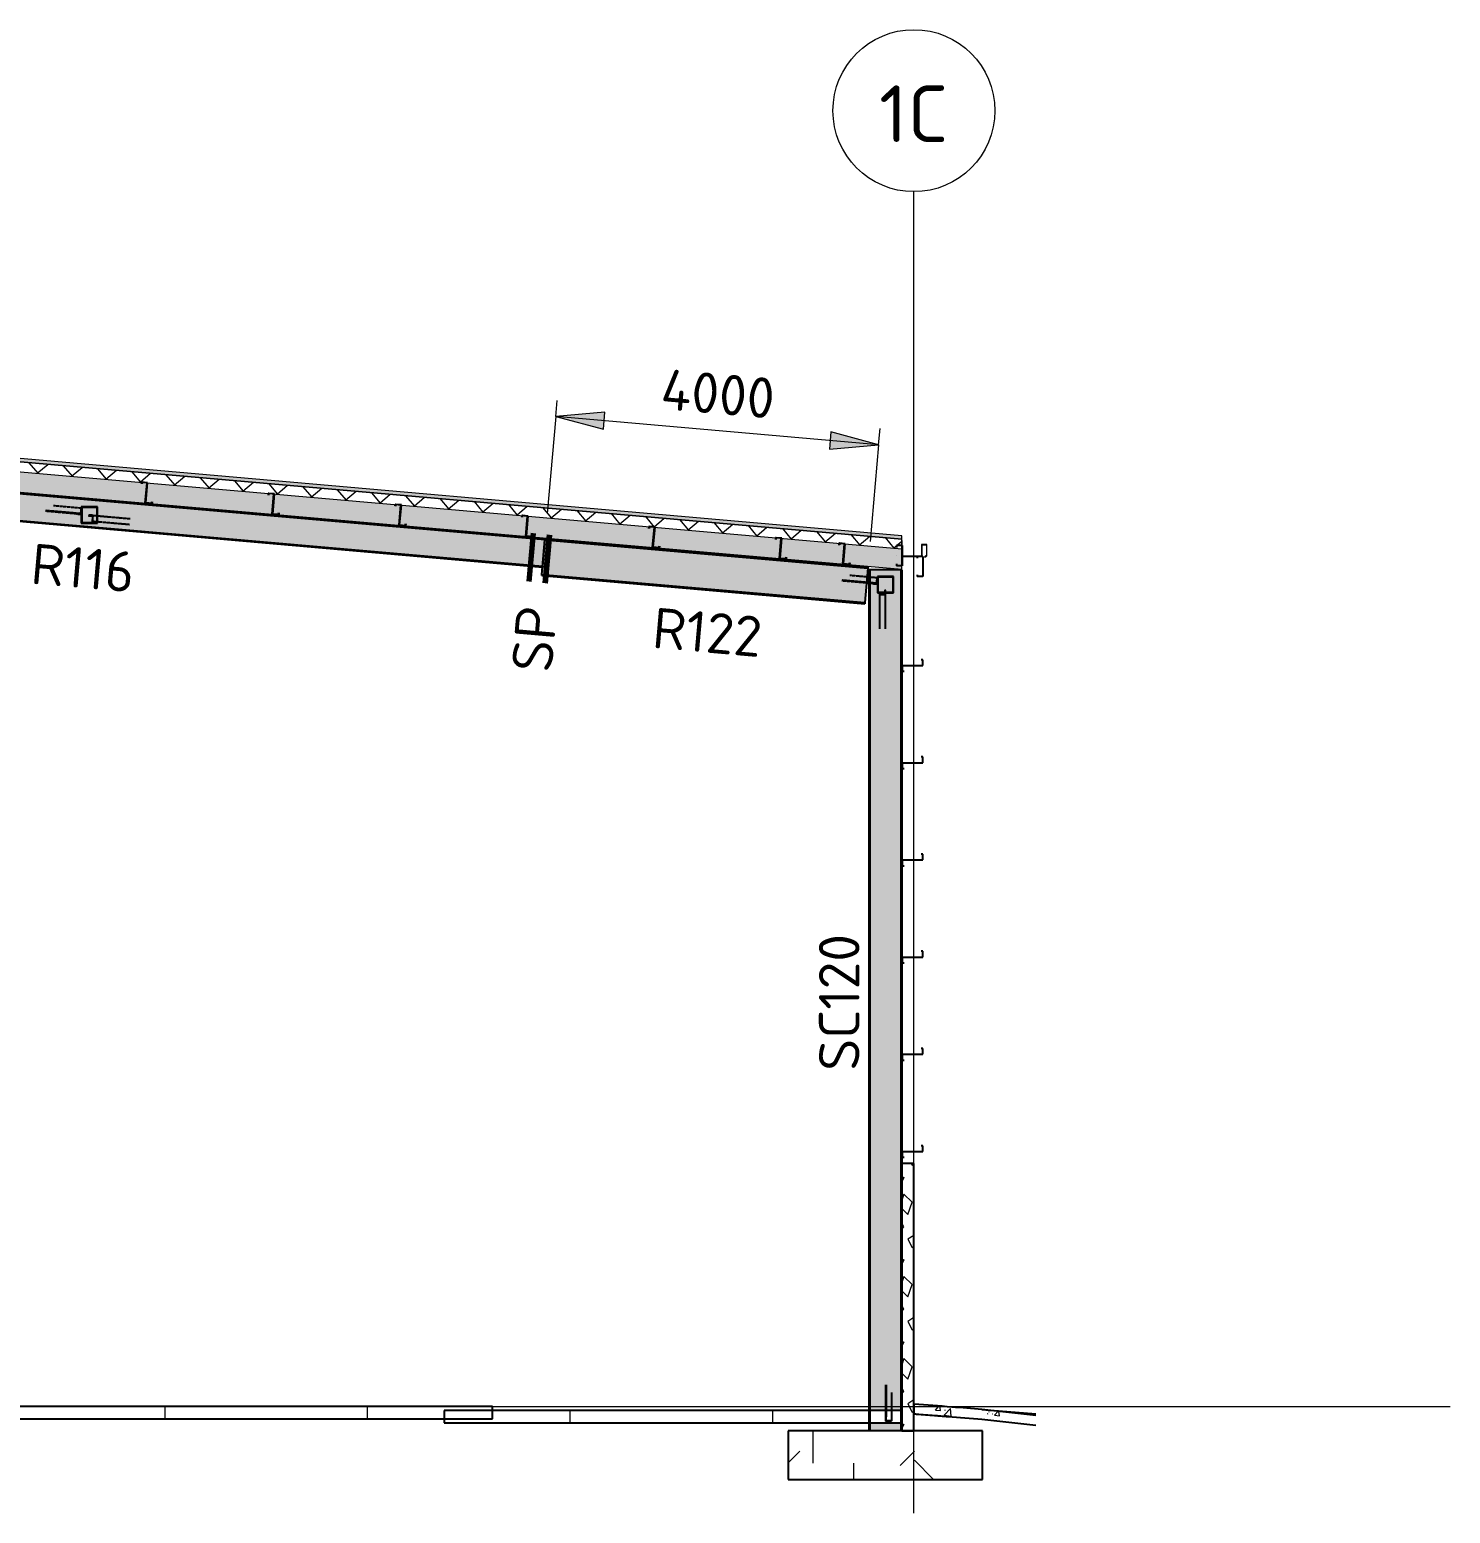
# Model space of a CAD drawing. Header units: millimetres. Extents: x 632 to 561478, y -3890 to 22200.
# Drawn here: x 52910 to 70444, y 3882 to 22200 of the extents above; entities that cross this region are included whole.
import ezdxf

# ---------------------------------------------------------------- set-up
doc = ezdxf.new("R2010")
doc.units = ezdxf.units.MM
for name, pattern in [('Dash', [7, 5, -2]), ('Hidden Double', [7, 5, -2]), ('Hidden Half', [3, 2, -1])]:
    doc.linetypes.add(name, pattern=pattern)
for name, color, linetype, lineweight in [('A-010-D_DIM', 211, 'Continuous', 13), ('A-010-D_DIM-200', 211, 'Continuous', 13), ('A-010-M_LINE', 90, 'Continuous', 13), ('A-200-M_WALL_EXT', 113, 'Continuous', 13), ('A-200-M_WALL_PAT', 111, 'Continuous', 13), ('A-230-H-FLOOR', 190, 'Continuous', 13), ('A-230-M_FLOOR', 192, 'Continuous', 13), ('A-230-MH_FLOOR', 190, 'Hidden Double', 13), ('A-270-M_ROOF', 132, 'Continuous', 13), ('S-160-M_FOUND', 171, 'Continuous', 13), ('S-280-A_COLUMN', 171, 'Continuous', 18), ('S-280-A_STRUCT_FRAME', 2, 'Continuous', 18), ('S-280-M_COLUMN', 52, 'Continuous', 13), ('S-280-M_STRUCT_FRAME', 12, 'Continuous', 13), ('S-280-MH_COLUMN', 52, 'Hidden Half', 13), ('Z-000-T_TEXT', 131, 'Continuous', 25), ('Z-030-M_GRID', 191, 'Continuous', 13), ('Z-033_T_GRIDREF', 31, 'Continuous', 13), ('Z-230-A_LEVEL', 51, 'Continuous', 13)]:
    doc.layers.add(name, color=color, linetype=linetype, lineweight=lineweight)
doc.styles.add('ISOCPEUR_1', font='isocpeur.ttf', dxfattribs={"height": 700})
doc.styles.add('ISOCPEUR_2', font='isocpeur.ttf', dxfattribs={"height": 500})
doc.dimstyles.new('2_5___Arrow___Transparent', dxfattribs={"dimscale": 304.8, "dimtxt": 497.990588, "dimasz": 1.968504, "dimexe": 0.656168, "dimexo": 1.049869, "dimgap": 0.164042, "dimtad": 1, "dimdec": 0, "dimzin": 0, "dimdsep": 46, "dimtxsty": 'ISOCPEUR_2', "dimsah": 1, "dimcen": 0.09, "dimadec": 0, "dimazin": 0, "dimtfac": 1, "dimtdec": 4, "dimtix": 1, "dimtmove": 0, "dimatfit": 3, "dimfxl": 1, "dimtvp": 1, "dimtolj": 1, "dimtzin": 0, "dimlwd": 18, "dimlwe": 18, "dimarcsym": 2})
pattern_1 = [(45, (37079.8, 0), (-1414.214, 0), [750, -3000]), (45, (38079.8, 1000), (-1414.214, 0), [750, -3000]), (45, (39079.8, -300), (-1414.214, 0), [250, -2000]), (90, (39079.8, 500), (-500, 500), [500, -2000]), (315, (39079.8, 1000), (0, 2828.43), [500, -3000]), (0, (38079.8, 1000), (2000, 2000), [300, -1000]), (0, (35579.8, 2000), (2000, 2000), [300, -2000])]

# ---------------------------------------------------------------- blocks, each defined once
blk = doc.blocks.new('25021-APA-ZZ-ZZ-M3-AR-000001_V3_rvt-1-S6_501-SECTION C2')
at = {"layer": 'A-270-M_ROOF', "transparency": 33554432}
for color, points in [(9, [(4352532, 15911), (4352532, 15952), (4332708, 17686), (4312883, 15952), (4312883, 15911), (4332708, 17646), (4352116, 15948)]), (253, [(4352817, 15688), (4352842, 15703), (4352842, 15844), (4352777, 15844), (4352777, 15699), (4352537, 15699), (4352537, 15894), (4352532, 15894), (4352532, 15694), (4352782, 15694), (4352782, 15839), (4352837, 15839), (4352837, 15706), (4352814, 15692)])]:
    blk.add_hatch(color=color, dxfattribs=at).paths.add_polyline_path(points)
at = {"layer": 'A-270-M_ROOF', "lineweight": 5}
h = blk.add_hatch(dxfattribs=at)
h.set_pattern_fill('FP_5', angle=-135, style=0, pattern_type=2)
h.set_pattern_definition([(40, (4325937.9, 1e-06), (-192.8363, 229.8133), []), (130, (4325937.9, 1e-06), (-229.8133, -192.8363), [])])
h.paths.add_polyline_path([(4352532, 15791), (4352532, 15911), (4332708, 17646), (4312883, 15911), (4312883, 15791), (4332708, 17525), (4352116, 15827)])
at = {"layer": 'A-270-M_ROOF', "lineweight": 5, "transparency": 33554432}
blk.add_hatch(color=254, dxfattribs=at).paths.add_polyline_path([(4312883, 15540), (4332720, 17273), (4352532, 15540), (4352532, 15791), (4332708, 17525), (4312883, 15791), (4312883, 15691)])
at = {"layer": 'A-270-M_ROOF', "color": 53, "lineweight": 5}
for p, q in [((4352532, 15952), (4332708, 17686)), ((4352532, 15911), (4332708, 17646)), ((4332708, 17646), (4352532, 15911)), ((4332708, 17525), (4352532, 15791)), ((4332708, 17274), (4352532, 15540)), ((4352532, 15911), (4352532, 15952)), ((4352532, 15540), (4352532, 15911)), ((4352537, 15894), (4352532, 15894)), ((4352532, 15894), (4352532, 15694)), ((4352537, 15699), (4352537, 15894)), ((4352842, 15844), (4352777, 15844)), ((4352777, 15844), (4352777, 15699)), ((4352782, 15694), (4352782, 15839)), ((4352782, 15839), (4352837, 15839)), ((4352837, 15839), (4352837, 15706)), ((4352842, 15703), (4352842, 15844)), ((4352532, 15694), (4352782, 15694)), ((4352777, 15699), (4352537, 15699)), ((4352837, 15706), (4352814, 15692)), ((4352814, 15692), (4352817, 15688)), ((4352817, 15688), (4352842, 15703))]:
    blk.add_line(p, q, dxfattribs=at)
blk = doc.blocks.new('NRP_Framing-Steel-Purlin C - P946 - EC250-24-4133020-S6_501-SECTION C2')
at = {"layer": 'S-280-M_STRUCT_FRAME', "color": 1, "lineweight": 25}
for p, q in [((4352465, 15832), (4352465, 15808)), ((4352538, 15832), (4352465, 15832)), ((4352538, 15832), (4352538, 15582)), ((4352463, 15711), (4352462, 15711)), ((4352465, 15606), (4352465, 15582)), ((4352538, 15582), (4352465, 15582))]:
    blk.add_line(p, q, dxfattribs=at)
blk = doc.blocks.new('NRP_Framing-Steel-Purlin Z - P915 - EZ250-19-4046631-S6_501-SECTION C2')
at = {"layer": 'S-280-M_STRUCT_FRAME', "color": 92, "lineweight": 25}
for p, q in [((4341588, 16749), (4341586, 16728)), ((4341588, 16749), (4341586, 16728)), ((4341659, 16743), (4341588, 16749)), ((4341659, 16743), (4341588, 16749)), ((4341637, 16494), (4341659, 16743)), ((4341637, 16494), (4341659, 16743)), ((4341712, 16487), (4341637, 16494)), ((4341712, 16487), (4341637, 16494)), ((4341640, 16619), (4341640, 16619)), ((4341714, 16508), (4341712, 16487)), ((4341714, 16508), (4341712, 16487))]:
    blk.add_line(p, q, dxfattribs=at)
blk = doc.blocks.new('NRP_Framing-Steel-Purlin Z - P916 - EZ250-24-4046571-S6_501-SECTION C2')
at = {"layer": 'S-280-M_STRUCT_FRAME', "color": 1, "lineweight": 25}
for p, q in [((4341581, 16749), (4341579, 16728)), ((4341581, 16749), (4341579, 16728)), ((4341588, 16749), (4341581, 16749)), ((4341588, 16749), (4341581, 16749)), ((4341630, 16494), (4341652, 16743)), ((4341630, 16494), (4341652, 16743)), ((4341637, 16494), (4341630, 16494)), ((4341637, 16494), (4341630, 16494)), ((4341640, 16619), (4341640, 16619)), ((4341708, 16509), (4341706, 16488)), ((4341708, 16509), (4341706, 16488))]:
    blk.add_line(p, q, dxfattribs=at)
blk = doc.blocks.new('NRP_Framing-Steel-Purlin Z - P916 - EZ250-24-4046795-S6_501-SECTION C2')
at = {"layer": 'S-280-M_STRUCT_FRAME', "color": 1, "lineweight": 25}
for p, q in [((4346278, 16339), (4346276, 16317)), ((4346278, 16339), (4346276, 16317)), ((4346284, 16338), (4346278, 16339)), ((4346284, 16338), (4346278, 16339)), ((4346327, 16083), (4346348, 16332)), ((4346327, 16083), (4346348, 16332)), ((4346337, 16208), (4346336, 16208)), ((4346333, 16083), (4346327, 16083)), ((4346333, 16083), (4346327, 16083)), ((4346404, 16099), (4346402, 16077)), ((4346404, 16099), (4346402, 16077))]:
    blk.add_line(p, q, dxfattribs=at)
blk = doc.blocks.new('NRP_Framing-Steel-Purlin Z - P916 - EZ250-24-V12-S6_501-SECTION C2')
at = {"layer": 'S-280-M_STRUCT_FRAME', "color": 1, "lineweight": 25}
for p, q in [((4351757, 15859), (4351755, 15837)), ((4351757, 15859), (4351755, 15837)), ((4351763, 15859), (4351757, 15859)), ((4351763, 15859), (4351757, 15859)), ((4351806, 15604), (4351827, 15853)), ((4351806, 15604), (4351827, 15853)), ((4351812, 15603), (4351806, 15604)), ((4351812, 15603), (4351806, 15604)), ((4351816, 15729), (4351815, 15729)), ((4351883, 15619), (4351881, 15597)), ((4351883, 15619), (4351881, 15597))]:
    blk.add_line(p, q, dxfattribs=at)
blk = doc.blocks.new('NRP_Framing-Steel-Purlin Z - G915 - EZ250-19-4099889-S6_501-SECTION C2')
at = {"layer": 'S-280-M_STRUCT_FRAME', "color": 92, "lineweight": 25}
for p, q in [((4352563, 8274), (4352562, 8274)), ((4352563, 8274), (4352562, 8274)), ((4352772, 8421), (4352771, 8421)), ((4352772, 8421), (4352771, 8421))]:
    blk.add_line(p, q, dxfattribs=at)
blk = doc.blocks.new('NRP_Framing-Steel-Purlin Z - G914 - EZ250-15-4100094-S6_501-SECTION C2')
at = {"layer": 'S-280-M_STRUCT_FRAME', "color": 150, "lineweight": 25}
for p, q in [((4352542, 8274), (4352542, 8350)), ((4352542, 8350), (4352792, 8350)), ((4352542, 8274), (4352542, 8350)), ((4352542, 8350), (4352792, 8350)), ((4352562, 8274), (4352542, 8274)), ((4352562, 8274), (4352542, 8274)), ((4352792, 8421), (4352772, 8421)), ((4352792, 8421), (4352772, 8421)), ((4352792, 8350), (4352792, 8421)), ((4352792, 8350), (4352792, 8421))]:
    blk.add_line(p, q, dxfattribs=at)
blk = doc.blocks.new('NRP_Framing-Steel-Purlin C - G946 - EC250-24-4099654-S6_501-SECTION C2')
at = {"layer": 'S-280-M_STRUCT_FRAME', "color": 1, "lineweight": 25}
for p, q in [((4352793, 15697), (4352720, 15697)), ((4352720, 15697), (4352720, 15673)), ((4352793, 15697), (4352793, 15447)), ((4352720, 15471), (4352720, 15447)), ((4352793, 15447), (4352720, 15447))]:
    blk.add_line(p, q, dxfattribs=at)
blk = doc.blocks.new('NRP_Framing-Steel-EA - RB725 - 75x75x8EA-3938871-S6_501-SECTION C2')
at = {"layer": 'S-280-M_STRUCT_FRAME', "linetype": 'Dash', "lineweight": 25}
for points in [[(4352126, 15373), (4352126, 15440), (4352105, 15441), (4352099, 15375), (4352115, 15374)], [(4352126, 15365), (4352126, 15373), (4352099, 15375), (4352099, 15368), (4352115, 15366)]]:
    blk.add_hatch(color=256, dxfattribs=at).paths.add_polyline_path(points)
for p, q in [((4352099, 15368), (4351792, 15394)), ((4352099, 15375), (4351793, 15402)), ((4352105, 15442), (4351891, 15461)), ((4352224, 15432), (4352126, 15440)), ((4352224, 15432), (4352219, 15365)), ((4352230, 15431), (4352224, 15432)), ((4352224, 15357), (4352230, 15431)), ((4352170, 15369), (4352126, 15373)), ((4352169, 15361), (4352126, 15365)), ((4352170, 15369), (4352169, 15361)), ((4352169, 15361), (4352224, 15357)), ((4352219, 15365), (4352170, 15369))]:
    blk.add_line(p, q, dxfattribs=at)
at = {"layer": 'S-280-M_STRUCT_FRAME', "lineweight": 25}
for p, q in [((4352126, 15440), (4352105, 15442)), ((4352126, 15373), (4352099, 15375)), ((4352126, 15365), (4352099, 15368))]:
    blk.add_line(p, q, dxfattribs=at)
blk = doc.blocks.new('NRP_Framing-Steel-EA - RB725 - 75x75x8EA-3939197-S6_501-SECTION C2')
at = {"layer": 'S-280-M_STRUCT_FRAME', "linetype": 'Dash', "lineweight": 25}
for p, q in [((4342497, 16208), (4342496, 16200)), ((4342496, 16200), (4342545, 16195)), ((4342552, 16203), (4342497, 16208)), ((4342545, 16195), (4342539, 16129)), ((4342539, 16129), (4342545, 16128)), ((4342545, 16128), (4342552, 16203)), ((4343002, 16088), (4342545, 16128)), ((4342552, 16203), (4343008, 16163))]:
    blk.add_line(p, q, dxfattribs=at)
blk = doc.blocks.new('NRP_Framing-Steel-EA - RB725 - 75x75x8EA-3938695-S6_501-SECTION C2')
at = {"layer": 'S-280-M_STRUCT_FRAME', "linetype": 'Dash', "lineweight": 25}
for p, q in [((4342402, 16291), (4342063, 16321)), ((4342348, 16229), (4341965, 16262)), ((4342347, 16221), (4341965, 16254)), ((4342348, 16229), (4342347, 16221)), ((4342347, 16221), (4342401, 16216)), ((4342396, 16224), (4342348, 16229)), ((4342402, 16291), (4342396, 16224)), ((4342401, 16216), (4342406, 16264)), ((4342408, 16291), (4342402, 16291)), ((4342406, 16266), (4342408, 16291))]:
    blk.add_line(p, q, dxfattribs=at)
blk = doc.blocks.new('NRP_Framing-Steel-EA - WB725 - 75x75x8EA-3950898-S6_501-SECTION C2')
at = {"layer": 'S-280-M_STRUCT_FRAME', "linetype": 'Dash', "lineweight": 25}
for p, q in [((4352332, 5468), (4352332, 5073)), ((4352340, 5468), (4352340, 5073)), ((4352407, 5374), (4352407, 5025)), ((4352340, 5073), (4352332, 5073)), ((4352332, 5073), (4352332, 5019)), ((4352332, 5019), (4352407, 5019)), ((4352340, 5025), (4352340, 5073)), ((4352407, 5025), (4352340, 5025)), ((4352407, 5019), (4352407, 5025))]:
    blk.add_line(p, q, dxfattribs=at)
blk = doc.blocks.new('NRP_Framing-Steel-EA - WB725 - 75x75x8EA-3950896-S6_501-SECTION C2')
at = {"layer": 'S-280-M_STRUCT_FRAME', "linetype": 'Dash', "lineweight": 25}
for p, q in [((4352324, 15233), (4352257, 15233)), ((4352257, 15233), (4352257, 15227)), ((4352257, 15227), (4352332, 15227)), ((4352257, 15227), (4352257, 14804)), ((4352332, 15280), (4352324, 15280)), ((4352324, 15280), (4352324, 15233)), ((4352332, 15227), (4352332, 15280)), ((4352332, 14804), (4352332, 15227))]:
    blk.add_line(p, q, dxfattribs=at)
blk = doc.blocks.new('Grid - NRP_Grid-Head-320187-S6_501-SECTION C2')
at = {"layer": 'Z-033_T_GRIDREF'}
blk.add_circle((4352682, 21200), 1000, dxfattribs=at)
blk = doc.blocks.new('DIMBLOCK1-S6_501-SECTION C2')
at = {"layer": 'A-010-D_DIM-200', "lineweight": 18}
for points in [[(59403, 17424), (59992, 17266), (60010, 17477)], [(63388, 17075), (62799, 17233), (62781, 17022)]]:
    blk.add_hatch(color=256, dxfattribs=at).paths.add_polyline_path(points)
for p, q in [((59403, 17424), (59421, 17623)), ((59403, 17424), (59299, 16227)), ((60010, 17477), (59403, 17424)), ((63388, 17075), (59403, 17424)), ((59403, 17424), (59992, 17266)), ((59992, 17266), (60010, 17477)), ((62799, 17233), (62781, 17022)), ((63388, 17075), (62799, 17233)), ((63388, 17075), (63405, 17274)), ((62781, 17022), (63388, 17075)), ((63388, 17075), (63283, 15879))]:
    blk.add_line(p, q, dxfattribs=at)
at = {"layer": 'A-010-D_DIM-200', "color": 0, "lineweight": 18, "insert": (60727, 18014), "char_height": 500, "width": 1758.29, "attachment_point": 1, "rotation": 355, "line_spacing_factor": 1.149209, "style": 'ISOCPEUR_2'}
blk.add_mtext('4000', dxfattribs=at)
blk = doc.blocks.new('NRP_Splice _v3_ - NRP_Splice-3927024-S6_501-SECTION C2')
at = {"layer": 'Z-000-T_TEXT', "lineweight": 70}
for p, q in [((4347983, 15983), (4347931, 15385)), ((4347983, 15983), (4347931, 15385)), ((4348183, 15965), (4348130, 15368)), ((4348130, 15368), (4348183, 15965))]:
    blk.add_line(p, q, dxfattribs=at)

msp = doc.modelspace()

# ---------------------------------------------------------------- hatches: boundary and pattern name
at = {"layer": 'A-200-M_WALL_PAT'}
h = msp.add_hatch(dxfattribs=at)
h.set_pattern_fill('FP_6', color=250, angle=116.56505, style=0, pattern_type=2)
h.set_pattern_definition([(296.565, (37333.8, 152.4), (5e-05, 1016), [113.592, -2158.253]), (33.69, (37384.6, 50.8), (7e-05, 1016), [183.16, -3480.08]), (33.69, (38400.6, 50.8), (7e-05, 1016), [183.16, -3480.08]), (33.69, (39416.6, 50.8), (7e-05, 1016), [183.16, -3480.08]), (116.565, (37537, 152.4), (5e-05, 1016), [113.592, -2158.253]), (213.69, (37486.2, 254), (7e-05, 1016), [183.16, -3480.08]), (213.69, (38502.2, 254), (7e-05, 1016), [183.16, -3480.08]), (213.69, (39518.2, 254), (7e-05, 1016), [183.16, -3480.08]), (26.565, (37740.2, 152.4), (5e-05, 1016), [227.185, -2044.66]), (26.565, (38756.2, 152.4), (5e-05, 1016), [227.185, -2044.66]), (270, (37943.4, 254), (1016, 0.0009), [101.6, -914.4]), (225, (37943.4, 152.4), (-0.002, 1016), [143.684, -1293.157]), (135, (37841.8, 50.8), (-0.0009, 1016), [143.684, -1293.157]), (288.435, (37537, 457.2), (-0.002, 1015.9997), [160.644, -3052.23]), (18.435, (37587.8, 304.8), (-0.002, 1016), [160.64, -3052.23]), (18.435, (38603.8, 304.8), (-0.002, 1016), [160.64, -3052.23]), (18.435, (39619.8, 304.8), (-0.002, 1016), [160.64, -3052.23]), (135, (37740.2, 355.6), (-0.0009, 1016), [143.684, -1293.157]), (180, (37638.6, 457.2), (0.0009, -1016), [101.6, -914.4]), (251.565, (37283, 711.2), (0.0004, 1015.9997), [160.644, -3052.23]), (315, (37232.2, 558.8), (-0.0009, 1016), [143.684, -1293.157]), (71.565, (37333.8, 457.2), (0.0004, 1015.9997), [160.644, -3052.23]), (135, (37384.6, 609.6), (-0.0009, 1016), [143.684, -1293.157]), (225, (37689.4, 711.2), (-0.002, 1016), [143.684, -1293.157]), (123.69, (37587.8, 609.6), (7e-05, 1016), [183.16, -3480.08]), (123.69, (38603.8, 609.6), (7e-05, 1016), [183.16, -3480.08]), (26.565, (37486.2, 762), (5e-05, 1016), [113.59, -2158.25]), (26.565, (38502.2, 762), (5e-05, 1016), [113.59, -2158.25]), (315, (37587.8, 812.8), (-0.0009, 1016), [143.684, -1293.157]), (213.69, (38045, 965.2), (7e-05, 1016), [183.16, -3480.08]), (213.69, (39061, 965.2), (7e-05, 1016), [183.16, -3480.08]), (213.69, (40077, 965.2), (7e-05, 1016), [183.16, -3480.08]), (296.565, (37892.6, 863.6), (5e-05, 1016), [113.592, -2158.253]), (45, (37943.4, 762), (-0.0009, 1016), [143.684, -1293.157]), (90, (38045, 863.6), (-1016, -0.0009), [101.6, -914.4]), (213.69, (37587.8, 1016), (7e-05, 1016), [183.16, -3480.08]), (213.69, (38603.8, 1016), (7e-05, 1016), [183.16, -3480.08]), (213.69, (39619.8, 1016), (7e-05, 1016), [183.16, -3480.08]), (315, (37435.4, 914.4), (-0.0009, 1016), [71.842, -1365]), (26.565, (37486.2, 863.6), (5e-05, 1016), [113.59, -2158.25]), (26.565, (38502.2, 863.6), (5e-05, 1016), [113.59, -2158.25]), (90, (37587.8, 914.4), (-1016, -0.0009), [101.6, -914.4]), (333.435, (37181.4, 965.2), (-0.002, 1016), [113.59, -2158.25]), (333.435, (38197.4, 965.2), (-0.002, 1016), [113.59, -2158.25]), (243.435, (37283, 914.4), (-0.002, 1016), [113.592, -2158.253]), (161.565, (37232.2, 812.8), (0.0004, 1016), [160.64, -3052.23]), (161.565, (38248.2, 812.8), (0.0004, 1016), [160.64, -3052.23]), (161.565, (39264.2, 812.8), (0.0004, 1016), [160.64, -3052.23]), (45, (37079.8, 863.6), (-0.0009, 1016), [143.684, -1293.157]), (26.565, (37130.6, 0.0002), (5e-05, 1016), [113.59, -2158.25]), (26.565, (38146.6, 0.0001), (5e-05, 1016), [113.59, -2158.25]), (116.565, (37232.2, 50.8), (5e-05, 1016), [113.592, -2158.253]), (206.565, (37181.4, 152.4), (5e-05, 1016), [113.59, -2158.25]), (206.565, (38197.4, 152.4), (5e-05, 1016), [113.59, -2158.25]), (296.565, (37079.8, 101.6), (5e-05, 1016), [113.592, -2158.253]), (14.036, (37841.8, 457.2), (0.003, 1016), [209.45, -3979.62]), (14.036, (38857.8, 457.2), (0.003, 1016), [209.45, -3979.62]), (14.036, (39873.8, 457.2), (0.003, 1016), [209.45, -3979.62]), (14.036, (40889.8, 457.2), (0.003, 1016), [209.45, -3979.62]), (135, (38045, 508), (-0.0009, 1016), [143.684, -1293.157]), (198.435, (37943.4, 609.6), (-0.002, 1016), [160.64, -3052.23]), (198.435, (38959.4, 609.6), (-0.002, 1016), [160.64, -3052.23]), (198.435, (39975.4, 609.6), (-0.002, 1016), [160.64, -3052.23]), (296.565, (37791, 558.8), (5e-05, 1016), [113.592, -2158.253]), (333.435, (37130.6, 304.8), (-0.002, 1016), [113.59, -2158.25]), (333.435, (38146.6, 304.8), (-0.002, 1016), [113.59, -2158.25]), (45, (37232.2, 254), (-0.0009, 1016), [71.842, -1365]), (116.565, (37283, 304.8), (5e-05, 1016), [113.592, -2158.253]), (225, (37232.2, 406.4), (-0.002, 1016), [143.684, -1293.157])])
h.paths.add_polyline_path([(63674.2, 4900), (63824.2, 4900), (63824.2, 8200), (63674.2, 8200), (63674.2, 5049.7)])
at = {"layer": 'A-230-H-FLOOR'}
h = msp.add_hatch(dxfattribs=at)
h.set_pattern_fill('FP_7', color=256, style=0, pattern_type=2)
h.set_pattern_definition(pattern_1)
h.paths.add_polyline_path([(58624.2, 5050), (58624.2, 5200), (23774.2, 5200), (23774.2, 5050), (54064.5, 5050)])
h = msp.add_hatch(dxfattribs=at)
h.set_pattern_fill('FP_7', color=256, style=0, pattern_type=2)
h.set_pattern_definition(pattern_1)
h.paths.add_polyline_path([(58024.2, 5000), (63674.2, 5000), (63674.2, 5150), (58024.2, 5150)])
h = msp.add_hatch(dxfattribs=at)
h.set_pattern_fill('FP_8', color=256, style=0, pattern_type=2)
h.set_pattern_definition([(50, (37079.8, 0), (728.737, -63.756), [76.2, -838.2]), (355, (37079.8, 0), (-140.972, 764.228), [60.96, -670.56]), (100.451, (37140.54, -5.3), (587.77, 700.467), [64.76, -712.36]), (46.184, (37079.8, 203.2), (1084.316, -168.17), [114.3, -1257.3]), (96.636, (37170.2, 189.2), (949.61, 989.71), [97.14, -1068.54]), (351.184, (37079.8, 203.2), (949.62, 989.7), [91.44, -1005.84]), (21, (37181.4, 152.4), (606.458, -409.06), [76.2, -838.2]), (326, (37181.4, 152.4), (247.208, 736.753), [60.96, -670.56]), (71.451, (37231.95, 118.3), (853.668, 327.685), [64.76, -712.36]), (37.5, (37079.8, 0), (12.3547, 338.2201), [6.706, -655.726, 6.706, -674.014, -673.1]), (37.5, (37079.8, 0), (12.3547, 338.2201), [-1343.152, 6.706, -666.394]), (7.5, (37079.8, 0), (267.279, 400.722), [6.706, -381.406, 6.706, -640.486, -256.54]), (7.5, (37079.8, 0), (267.279, 400.722), [-1035.304, 6.706, -249.834]), (327.5, (36853.24, 0), (542.3633, -22.9153), [6.706, -247.294, 6.706, -785.774, -1051.56]), (327.5, (36853.24, 0), (542.3633, -22.9153), [-1046.48, 6.706, -1044.854]), (317.5, (36751.64, 0), (592.517, 101.707), [6.706, -323.494, 6.706, -519.582, -746.76]), (317.5, (36751.64, 0), (592.517, 101.707), [-856.488, 6.706, -740.054])])
h.paths.add_polyline_path([(64383.4, 5186.6), (63824.2, 5230.3), (63824.2, 5110.3), (64383.4, 5066.6)])
h.paths.add_polyline_path([(65327, 4969.6), (65327, 5089.6), (64663, 5164.3), (64383.4, 5186.6), (64383.4, 5066.6), (64663, 5044.3)])
at = {"layer": 'A-230-H-FLOOR', "lineweight": 5}
for points in [[(65327, 5108.4), (64663, 5164.3), (65327, 5089.6)], [(64839.9, 5024.4), (64595.8, 5049.7), (63824.2, 5110.1), (63824.3, 5100.9), (64383.5, 5058.8), (64663.2, 5037.7)]]:
    msp.add_hatch(color=256, dxfattribs=at).paths.add_polyline_path(points)
at = {"layer": 'S-160-M_FOUND'}
h = msp.add_hatch(dxfattribs=at)
h.set_pattern_fill('FP_7', color=256, style=0, pattern_type=2)
h.set_pattern_definition(pattern_1)
h.paths.add_polyline_path([(62511.4, 4300), (64671, 4300), (64671, 4900), (62271, 4900), (62271, 4300)])
at = {"layer": 'S-280-M_COLUMN', "lineweight": 5}
h = msp.add_hatch(color=256, dxfattribs=at)
h.paths.add_polyline_path([(63267.8, 4900), (63280.6, 4900), (63280.6, 5000), (63267.8, 5000)])
h.paths.add_polyline_path([(63280.6, 5150), (63280.6, 15532.3), (63267.8, 15532.3), (63267.8, 5150)])
h = msp.add_hatch(color=256, dxfattribs=at)
h.paths.add_polyline_path([(63292, 4900), (63292, 5000), (63280.6, 5000), (63282.1, 4900), (63286.3, 4900)])
h.paths.add_polyline_path([(63292, 5150), (63292, 15532.3), (63280.6, 15532.3), (63282.1, 5150), (63291.9, 5150)])
h = msp.add_hatch(color=256, dxfattribs=at)
h.paths.add_polyline_path([(63292, 4900), (63650, 4900), (63650, 5000), (63292, 5000)])
h.paths.add_polyline_path([(63292, 5150), (63650, 5150), (63650, 15532.3), (63292, 15532.3), (63292, 6900.4)])
h = msp.add_hatch(color=256, dxfattribs=at)
h.paths.add_polyline_path([(63659.9, 4900), (63661.4, 4900), (63659.9, 5000), (63650, 5000), (63650, 4900), (63655.7, 4900)])
h.paths.add_polyline_path([(63655.6, 5150), (63661.4, 5150), (63659.9, 15532.3), (63650, 15532.3), (63650, 5150)])
h = msp.add_hatch(color=256, dxfattribs=at)
h.paths.add_polyline_path([(63661.4, 4900), (63674.2, 4900), (63674.2, 5000), (63661.4, 5000)])
h.paths.add_polyline_path([(63674.2, 5150), (63674.2, 15532.3), (63661.4, 15532.3), (63661.4, 5150)])
at = {"layer": 'S-280-M_STRUCT_FRAME', "lineweight": 5}
for points in [[(59241.1, 15574.6), (59270, 15905.9), (47809.9, 16908.6), (47780.9, 16577.2), (59232.7, 15575.3)], [(59270.1, 15905.9), (59270, 15915.7), (47810.7, 16918.2), (47810.4, 16908.5), (59270, 15905.9)], [(59240.3, 15564.9), (59241.1, 15574.6), (47780.9, 16577.2), (47780, 16567.6), (54064.5, 16017.7)], [(63219.5, 15125.5), (63256.8, 15552.3), (59270, 15901.1), (59232.7, 15474.3), (62511.4, 15187.5)], [(63256.8, 15552.3), (63258.1, 15566.8), (59271.3, 15915.6), (59270, 15901.1), (63215.3, 15555.9)], [(63218.2, 15111.1), (63219.5, 15125.5), (59232.7, 15474.3), (59231.4, 15459.9), (62511.4, 15172.9)]]:
    msp.add_hatch(color=256, dxfattribs=at).paths.add_polyline_path(points)

# ---------------------------------------------------------------- linework, layer by layer
at = {"layer": 'A-010-M_LINE', "lineweight": 25}
for p, q in [((59269.8, 15898.6), (59270.6, 15908.5)), ((63254.5, 15549.9), (63255.4, 15559.9))]:
    msp.add_line(p, q, dxfattribs=at)
at = {"layer": 'A-200-M_WALL_EXT', "lineweight": 25}
for p, q in [((63674.2, 8200), (63674.2, 4900)), ((63824.2, 8200), (63674.2, 8200)), ((63824.2, 4900), (63824.2, 8200)), ((63674.2, 4900), (63824.2, 4900))]:
    msp.add_line(p, q, dxfattribs=at)
at = {"layer": 'A-230-M_FLOOR', "lineweight": 25}
for p, q in [((58624.2, 5200), (23774.2, 5200)), ((63674.2, 5150), (58024.2, 5150)), ((58024.2, 5150), (58024.2, 5000)), ((58624.2, 5050), (58624.2, 5200)), ((63824.2, 5230.3), (63824.2, 5110.3)), ((65327, 5089.6), (64663, 5164.3)), ((64663, 5164.3), (65327, 5108.4)), ((23774.2, 5050), (58624.2, 5050)), ((58024.2, 5000), (63674.2, 5000)), ((64663, 5044.3), (65327, 4969.6))]:
    msp.add_line(p, q, dxfattribs=at)
msp.add_open_spline([(64663, 5164.3), (64538.8, 5174.3), (64259.2, 5196.6), (63979.6, 5218.3), (63824.2, 5230.3)], degree=3, knots=[0, 0, 0, 0, 0.4444444, 1, 1, 1, 1], dxfattribs=at)
for points in [[(63856.9, 5107.8), (63930.1, 5102.1), (64003.2, 5096.5), (64076.4, 5090.8)], [(64242.6, 5077.8), (64382.7, 5066.7), (64522.9, 5055.6), (64663, 5044.3)]]:
    msp.add_open_spline(points, degree=3, dxfattribs=at)
at = {"layer": 'A-230-MH_FLOOR', "lineweight": 25}
msp.add_open_spline([(63824.2, 5110.3), (63835.1, 5109.4), (63846, 5108.6), (63856.8, 5107.8)], degree=3, dxfattribs=at)
msp.add_open_spline([(64076.5, 5090.8), (64116.7, 5087.6), (64172, 5083.3), (64227.4, 5078.9), (64242.5, 5077.8)], degree=3, knots=[0.30072329, 0.30072329, 0.30072329, 0.30072329, 0.44444444, 0.49863708, 0.49863708, 0.49863708, 0.49863708], dxfattribs=at)
at = {"layer": 'S-160-M_FOUND', "lineweight": 25}
for p, q in [((64671, 4900), (62271, 4900)), ((62271, 4900), (62271, 4300)), ((64671, 4300), (64671, 4900)), ((62271, 4300), (64671, 4300))]:
    msp.add_line(p, q, dxfattribs=at)
at = {"layer": 'S-280-M_COLUMN', "lineweight": 25}
for p, q in [((63267.8, 15532.3), (63267.8, 5150)), ((63280.6, 15532.3), (63267.8, 15532.3)), ((63280.6, 15532.3), (63280.6, 5150)), ((63292, 15532.3), (63280.6, 15532.3)), ((63650, 15532.3), (63292, 15532.3)), ((63661.4, 15532.3), (63650, 15532.3)), ((63661.4, 15532.3), (63661.4, 5150)), ((63674.2, 15532.3), (63661.4, 15532.3)), ((63674.2, 15532.3), (63674.2, 8200)), ((63267.8, 5000), (63267.8, 4900)), ((63280.6, 5000), (63280.6, 4900)), ((63661.4, 5000), (63661.4, 4900))]:
    msp.add_line(p, q, dxfattribs=at)
at = {"layer": 'S-280-M_STRUCT_FRAME', "lineweight": 25}
for p, q in [((47809.9, 16908.6), (59270.1, 15905.9)), ((47810.7, 16918.2), (59270.9, 15915.6)), ((47780, 16567.6), (59240.3, 15564.9)), ((47780.9, 16577.2), (59241.1, 15574.6)), ((59232.7, 15474.3), (59270, 15901.1)), ((59270.1, 15905.9), (59241.1, 15574.6)), ((59270, 15901.1), (59271.3, 15915.6)), ((59270, 15901.1), (63256.8, 15552.3)), ((59270.9, 15915.6), (59270.1, 15905.9)), ((59271.3, 15915.6), (63258.1, 15566.8)), ((59241.1, 15574.6), (59240.3, 15564.9)), ((59231.4, 15459.9), (59232.7, 15474.3)), ((59231.4, 15459.9), (63218.2, 15111.1)), ((59232.7, 15474.3), (63219.5, 15125.5)), ((63256.8, 15552.3), (63219.5, 15125.5)), ((63258.1, 15566.8), (63256.8, 15552.3)), ((63219.5, 15125.5), (63218.2, 15111.1))]:
    msp.add_line(p, q, dxfattribs=at)
at = {"layer": 'S-280-M_STRUCT_FRAME', "linetype": 'Dash', "lineweight": 25}
for p, q in [((53747.5, 16307.6), (53547.5, 16307.6)), ((53547.5, 16307.6), (53547.5, 16107.6)), ((53747.5, 16107.6), (53747.5, 16307.6)), ((53741.5, 16301.6), (53553.5, 16301.6)), ((53553.5, 16301.6), (53553.5, 16113.6)), ((53741.5, 16113.6), (53741.5, 16301.6)), ((53547.5, 16107.6), (53747.5, 16107.6)), ((53553.5, 16113.6), (53741.5, 16113.6)), ((63572.5, 15448), (63372.5, 15448)), ((63372.5, 15448), (63372.5, 15248)), ((63566.5, 15442), (63378.5, 15442)), ((63378.5, 15442), (63378.5, 15254)), ((63566.5, 15254), (63566.5, 15442)), ((63572.5, 15248), (63572.5, 15448)), ((63372.5, 15248), (63572.5, 15248)), ((63378.5, 15254), (63566.5, 15254))]:
    msp.add_line(p, q, dxfattribs=at)
at = {"layer": 'S-280-MH_COLUMN', "lineweight": 25}
for p, q in [((63267.8, 5150), (63267.8, 5000)), ((63280.6, 5150), (63280.6, 5000)), ((63661.4, 5150), (63661.4, 5000))]:
    msp.add_line(p, q, dxfattribs=at)
at = {"layer": 'Z-030-M_GRID'}
msp.add_line((63824.2, 3882), (63824.2, 20200), dxfattribs=at)
at = {"layer": 'Z-230-A_LEVEL'}
msp.add_line((15160.1, 5200), (70443.9, 5200), dxfattribs=at)

# ---------------------------------------------------------------- block references
at = {"lineweight": 5}
msp.add_blockref('25021-APA-ZZ-ZZ-M3-AR-000001_V3_rvt-1-S6_501-SECTION C2', (-4288858.1, 0), dxfattribs=at)
at = {"layer": 'S-280-M_STRUCT_FRAME', "color": 1, "lineweight": 25}
for name, p in [('NRP_Framing-Steel-Purlin Z - P916 - EZ250-24-4046571-S6_501-SECTION C2', (-4287292.6, -137)), ('NRP_Framing-Steel-Purlin Z - P916 - EZ250-24-4046571-S6_501-SECTION C2', (-4285727.2, -273.9)), ('NRP_Framing-Steel-Purlin Z - P916 - EZ250-24-4046795-S6_501-SECTION C2', (-4288858.1, 0)), ('NRP_Framing-Steel-Purlin Z - P916 - EZ250-24-4046571-S6_501-SECTION C2', (-4282596.3, -547.8)), ('NRP_Framing-Steel-Purlin Z - P916 - EZ250-24-4046571-S6_501-SECTION C2', (-4281030.8, -684.8)), ('NRP_Framing-Steel-Purlin Z - P916 - EZ250-24-4046571-S6_501-SECTION C2', (-4279465.4, -821.8)), ('NRP_Framing-Steel-Purlin Z - P916 - EZ250-24-V12-S6_501-SECTION C2', (-4288858.1, 0)), ('NRP_Framing-Steel-Purlin C - P946 - EC250-24-4133020-S6_501-SECTION C2', (-4288858.1, 0)), ('NRP_Framing-Steel-Purlin C - G946 - EC250-24-4099654-S6_501-SECTION C2', (-4288858.1, 0))]:
    msp.add_blockref(name, p, dxfattribs=at)
at = {"layer": 'S-280-M_STRUCT_FRAME', "color": 92, "lineweight": 25}
for name, p in [('NRP_Framing-Steel-Purlin Z - P915 - EZ250-19-4046631-S6_501-SECTION C2', (-4287292.6, -137)), ('NRP_Framing-Steel-Purlin Z - P915 - EZ250-19-4046631-S6_501-SECTION C2', (-4285727.2, -273.9)), ('NRP_Framing-Steel-Purlin Z - P915 - EZ250-19-4046631-S6_501-SECTION C2', (-4284161.7, -410.9)), ('NRP_Framing-Steel-Purlin Z - P915 - EZ250-19-4046631-S6_501-SECTION C2', (-4282596.3, -547.8)), ('NRP_Framing-Steel-Purlin Z - P915 - EZ250-19-4046631-S6_501-SECTION C2', (-4281030.8, -684.8)), ('NRP_Framing-Steel-Purlin Z - P915 - EZ250-19-4046631-S6_501-SECTION C2', (-4279465.4, -821.8)), ('NRP_Framing-Steel-Purlin Z - P915 - EZ250-19-4046631-S6_501-SECTION C2', (-4278682.7, -890.2)), ('NRP_Framing-Steel-Purlin Z - G915 - EZ250-19-4099889-S6_501-SECTION C2', (-4288858.1, 6000)), ('NRP_Framing-Steel-Purlin Z - G915 - EZ250-19-4099889-S6_501-SECTION C2', (-4288858.1, 4800)), ('NRP_Framing-Steel-Purlin Z - G915 - EZ250-19-4099889-S6_501-SECTION C2', (-4288858.1, 3600)), ('NRP_Framing-Steel-Purlin Z - G915 - EZ250-19-4099889-S6_501-SECTION C2', (-4288858.1, 2400)), ('NRP_Framing-Steel-Purlin Z - G915 - EZ250-19-4099889-S6_501-SECTION C2', (-4288858.1, 1200)), ('NRP_Framing-Steel-Purlin Z - G915 - EZ250-19-4099889-S6_501-SECTION C2', (-4288858.1, 0))]:
    msp.add_blockref(name, p, dxfattribs=at)
at = {"layer": 'S-280-M_STRUCT_FRAME', "linetype": 'Dash', "lineweight": 25}
for name in ['NRP_Framing-Steel-EA - RB725 - 75x75x8EA-3938695-S6_501-SECTION C2', 'NRP_Framing-Steel-EA - RB725 - 75x75x8EA-3939197-S6_501-SECTION C2', 'NRP_Framing-Steel-EA - RB725 - 75x75x8EA-3938871-S6_501-SECTION C2', 'NRP_Framing-Steel-EA - WB725 - 75x75x8EA-3950896-S6_501-SECTION C2', 'NRP_Framing-Steel-EA - WB725 - 75x75x8EA-3950898-S6_501-SECTION C2']:
    msp.add_blockref(name, (-4288858.1, 0), dxfattribs=at)
at = {"layer": 'S-280-M_STRUCT_FRAME', "color": 150, "lineweight": 25}
for p in [(-4288858.1, 6000), (-4288858.1, 4800), (-4288858.1, 3600), (-4288858.1, 2400), (-4288858.1, 1200), (-4288858.1, 0)]:
    msp.add_blockref('NRP_Framing-Steel-Purlin Z - G914 - EZ250-15-4100094-S6_501-SECTION C2', p, dxfattribs=at)
at = {"layer": 'Z-000-T_TEXT', "lineweight": 70}
msp.add_blockref('NRP_Splice _v3_ - NRP_Splice-3927024-S6_501-SECTION C2', (-4288858.1, 0), dxfattribs=at)
at = {"layer": 'Z-033_T_GRIDREF'}
msp.add_blockref('Grid - NRP_Grid-Head-320187-S6_501-SECTION C2', (-4288858.1, 0), dxfattribs=at)

# ---------------------------------------------------------------- texts
at = {"layer": 'S-280-A_COLUMN', "lineweight": 13, "insert": (62651.5, 9346.3), "char_height": 500, "width": 2084.387, "attachment_point": 1, "rotation": 90, "style": 'ISOCPEUR_2'}
msp.add_mtext('SC120', dxfattribs=at)
at = {"layer": 'S-280-A_STRUCT_FRAME', "lineweight": 13, "char_height": 500, "attachment_point": 1, "rotation": 355, "style": 'ISOCPEUR_2'}
for s, insert, width in [('R116', (52954.5, 15858.8), 1523.206), ('R122', (60625.5, 15067.6), 1651.476)]:
    msp.add_mtext(s, dxfattribs=dict(at, insert=insert, width=width))
at = {"layer": 'Z-000-T_TEXT', "insert": (58855.9, 14298.8), "char_height": 500, "width": 962.025, "attachment_point": 1, "rotation": 85, "style": 'ISOCPEUR_2'}
msp.add_mtext('SP', dxfattribs=at)

# ---------------------------------------------------------------- dimensions: what is measured, and where the dimension line sits
at = {"layer": 'A-010-D_DIM', "lineweight": 18}
dim = msp.add_linear_dim(base=(59403.2, 17423.6), p1=(63255.4, 15559.9), p2=(59270.6, 15908.5), angle=355, dimstyle='2_5___Arrow___Transparent', override={"dimpost": '<>', "dimfxl": 4000}, dxfattribs=at)
dim.commit()
dim.dimension.update_dxf_attribs({"geometry": 'DIMBLOCK1-S6_501-SECTION C2', "text_midpoint": (61421.7, 17548.1)})

# ---------------------------------------------------------------- next in the draw order: texts
at = {"layer": 'Z-033_T_GRIDREF', "insert": (63394, 21512.1), "char_height": 700, "width": 1026.16, "attachment_point": 1, "style": 'ISOCPEUR_1', "bg_fill": 3, "box_fill_scale": 1.25, "bg_fill_color": 256, "bg_fill_true_color": 13158600, "bg_fill_transparency": 0}
msp.add_mtext('1C', dxfattribs=at)

doc.saveas('drawing.dxf')
